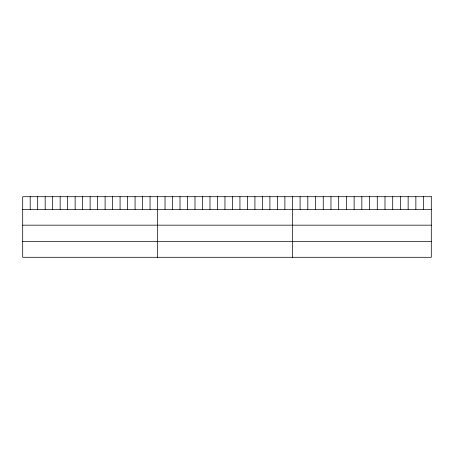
<?xml version="1.0" encoding="UTF-8"?>
<svg xmlns="http://www.w3.org/2000/svg" width="454" height="454" viewBox="0 0 454 454"><rect width="100%" height="100%" fill="white"/><g stroke="black" fill="none" stroke-linecap="round" stroke-linejoin="round"><path stroke-width="0.68" d="M22.7 209.356L431.3 209.356M22.7 225.173L431.3 225.173M22.7 241.471L431.3 241.471M423.582 196.707L423.582 209.356M415.864 196.707L415.864 209.356M408.146 196.707L408.146 209.356M400.428 196.707L400.428 209.356M392.71 196.707L392.71 209.356M384.992 196.707L384.992 209.356M377.274 196.707L377.274 209.356M369.556 196.707L369.556 209.356M361.838 196.707L361.838 209.356M354.12 196.707L354.12 209.356M346.402 196.707L346.402 209.356M338.684 196.707L338.684 209.356M330.966 196.707L330.966 209.356M323.248 196.707L323.248 209.356M315.53 196.707L315.53 209.356M307.812 196.707L307.812 209.356M300.094 196.707L300.094 209.356M292.376 196.707L292.376 257.293M284.885 196.707L284.885 209.356M277.394 196.707L277.394 209.356M269.903 196.707L269.903 209.356M262.412 196.707L262.412 209.356M254.921 196.707L254.921 209.356M247.43 196.707L247.43 209.356M239.939 196.707L239.939 209.356M232.448 196.707L232.448 209.356M224.957 196.707L224.957 209.356M217.466 196.707L217.466 209.356M209.975 196.707L209.975 209.356M202.484 196.707L202.484 209.356M194.993 196.707L194.993 209.356M187.502 196.707L187.502 209.356M180.011 196.707L180.011 209.356M172.52 196.707L172.52 209.356M165.029 196.707L165.029 209.356M157.538 196.707L157.538 257.293M150.047 196.707L150.047 209.356M142.556 196.707L142.556 209.356M135.065 196.707L135.065 209.356M127.574 196.707L127.574 209.356M120.083 196.707L120.083 209.356M112.592 196.707L112.592 209.356M105.101 196.707L105.101 209.356M97.61 196.707L97.61 209.356M90.119 196.707L90.119 209.356M82.628 196.707L82.628 209.356M75.137 196.707L75.137 209.356M67.646 196.707L67.646 209.356M60.155 196.707L60.155 209.356M52.664 196.707L52.664 209.356M45.173 196.707L45.173 209.356M37.682 196.707L37.682 209.356M30.191 196.707L30.191 209.356M431.3 196.707L22.7 196.707L22.7 257.293L431.3 257.293L431.3 196.707"/></g></svg>
